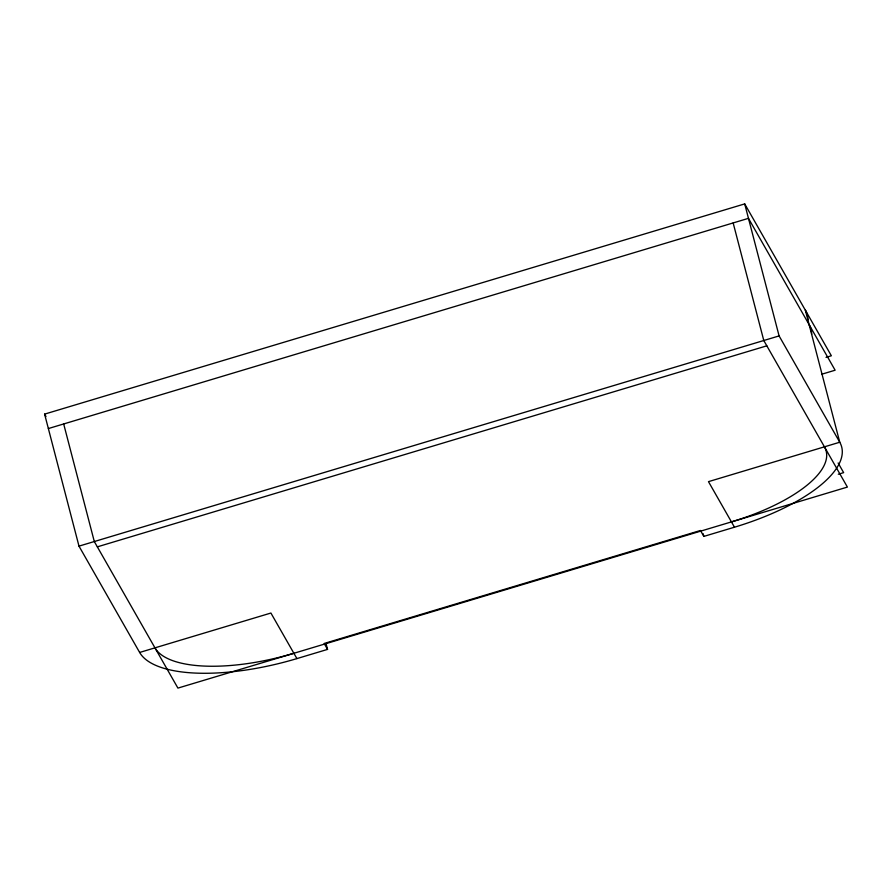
<?xml version="1.0" encoding="UTF-8"?>
<svg xmlns="http://www.w3.org/2000/svg" width="892" height="892" viewBox="0 0 892 892"><rect width="100%" height="100%" fill="white"/><g stroke="black" fill="none" stroke-linecap="round" stroke-linejoin="round"><path stroke-width="1.34" d="M326.149 644.057L327.542 649.398L296.913 658.597A137.647 50.9 -14.6 0 1 139.643 652.453L78.987 546.138L44.6 414.122L744.708 203.9L831.355 355.774L826.025 357.38M48.358 428.561L748.466 218.339L835.124 370.213L821.788 374.216M78.987 546.138L779.095 335.916L839.751 442.231A137.647 50.9 -14.6 0 1 734.473 527.205L703.844 536.404L700.465 530.484L324.164 643.478L327.542 649.398M97.34 546.852L766.819 345.828M139.643 652.453L270.912 613.038L296.913 658.597M838.302 474.232L843.642 472.637L838.134 462.97M734.473 527.205L708.482 481.647L839.751 442.231L805.364 310.215A137.647 50.9 -14.6 0 1 807.918 319.86M44.6 414.122L45.983 416.542M744.708 203.9L779.095 335.916M733.157 222.944L763.786 340.51L847.4 487.077L177.921 688.1L94.307 541.544L63.678 423.968M703.152 533.728L703.844 536.404M809.122 324.655A137.647 50.9 -14.6 0 1 811.675 334.299M824.442 446.825A121.591 44.957 -14.6 0 1 731.44 521.887M293.881 653.279A121.591 44.957 -14.6 0 1 154.963 647.848"/></g></svg>
